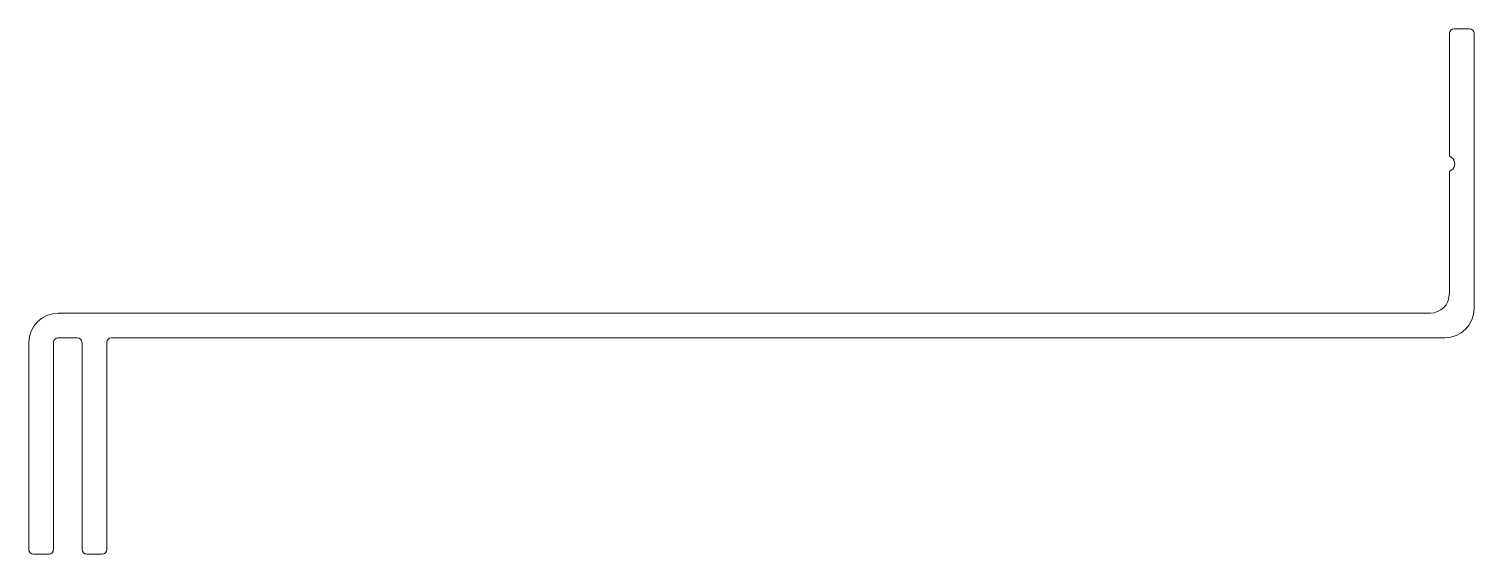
# Model space of a CAD drawing. Header units: inches. Extents: x -56 to 63, y 0 to 44.
import ezdxf

# ---------------------------------------------------------------- set-up
doc = ezdxf.new("R2010")
doc.units = ezdxf.units.IN
doc.header["$MEASUREMENT"] = 0
doc.layers.add('Visible (ANSI)', color=7, linetype='Continuous', lineweight=13)

msp = doc.modelspace()

# ---------------------------------------------------------------- linework, layer by layer
at = {"layer": 'Visible (ANSI)'}
for p, q in [((61.03, 33.08), (61.03, 43.16)), ((61.41, 43.54), (62.68, 43.54)), ((63.06, 43.16), (63.06, 20.55)), ((61.18, 32.99), (61.03, 33.08)), ((61.03, 31.81), (61.18, 31.91)), ((61.03, 21.74), (61.03, 31.81)), ((-53.4, 20.17), (59.45, 20.17)), ((-51.83, 18.14), (-53.4, 18.14)), ((60.65, 18.14), (-49.03, 18.14)), ((-55.81, 0.74), (-55.81, 17.76)), ((-53.78, 17.76), (-53.78, 0.74)), ((-51.44, 0.74), (-51.44, 17.76)), ((-49.41, 17.76), (-49.41, 0.74)), ((-54.16, 0.36), (-55.43, 0.36)), ((-49.79, 0.36), (-51.06, 0.36))]:
    msp.add_line(p, q, dxfattribs=at)
for centre, radius, start, end in [((61.41, 43.16), 0.381, 90, 180), ((62.68, 43.16), 0.381, 360, 90), ((60.84, 32.45), 0.635, 302.0054, 57.9946), ((59.45, 21.74), 1.57, 270, 0), ((60.65, 20.55), 2.41, 270, 0), ((-53.4, 17.76), 2.41, 90, 180), ((-53.4, 17.76), 0.381, 90, 180), ((-51.83, 17.76), 0.381, 360, 90), ((-49.03, 17.76), 0.381, 90, 180), ((-55.43, 0.74), 0.381, 180, 270), ((-54.16, 0.74), 0.381, 270, 0), ((-51.06, 0.74), 0.381, 180, 270), ((-49.79, 0.74), 0.381, 270, 0)]:
    msp.add_arc(centre, radius, start, end, dxfattribs=at)

doc.saveas('drawing.dxf')
